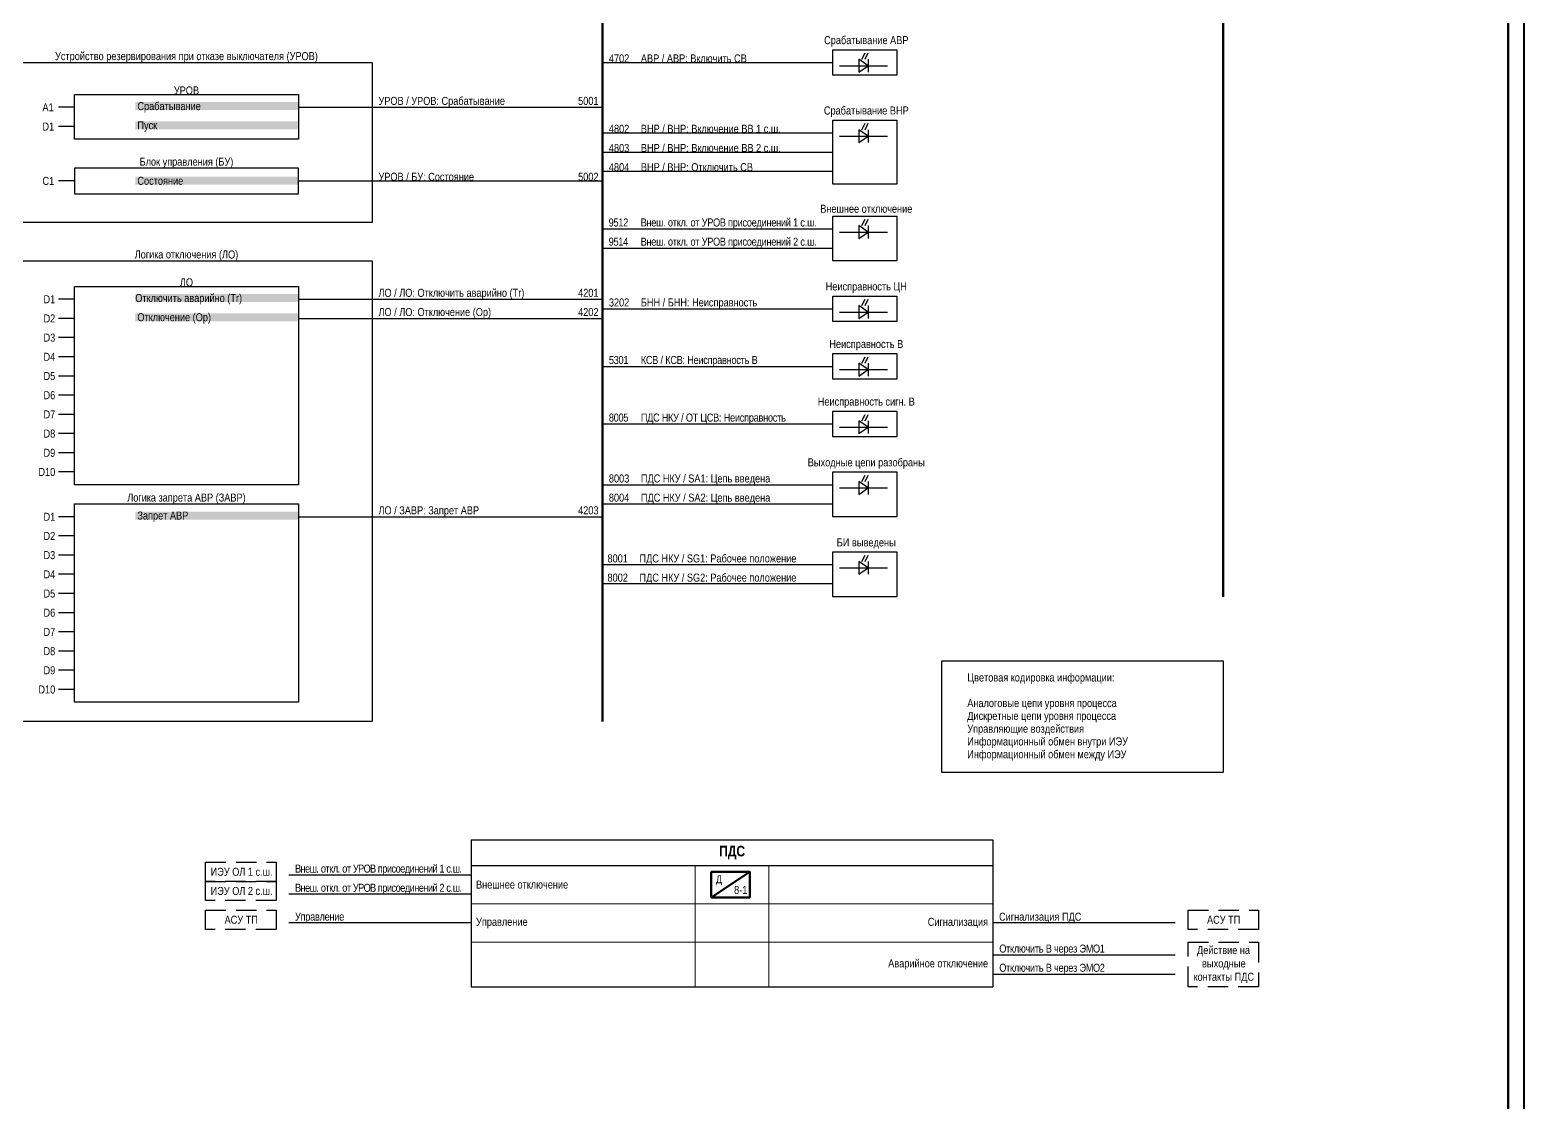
# Model space of a CAD drawing. Header units: millimetres. Extents: x 2179 to 12176, y -20554 to -12004.
# Drawn here: x 11412.1 to 11879, y -14520 to -14184.8 of the extents above; entities that cross this region are included whole.
import ezdxf
from ezdxf.enums import TextEntityAlignment as Align

# ---------------------------------------------------------------- set-up
doc = ezdxf.new("R2010")
doc.units = ezdxf.units.MM
doc.linetypes.add('штриховая2', pattern=[9.525, 6.35, -3.175])
for name, color, linetype, lineweight in [('GOOSE', 224, 'Continuous', 30), ('MMS', 190, 'Continuous', 30), ('Внутренняя шина', 4, 'Continuous', 70), ('Вход-Аналоги', 5, 'Continuous', 30), ('Линии связи', 75, 'Continuous', 30), ('Основная', 7, 'Continuous', 30), ('Основная сплошная', 7, 'Continuous', 30), ('Отключение_включение', 1, 'Continuous', 30), ('Сигналы внутр.', 13, 'Continuous', 30), ('Толстая', 7, 'Continuous', 53), ('Цепи внешние', 134, 'Continuous', 30)]:
    doc.layers.add(name, color=color, linetype=linetype, lineweight=lineweight)
doc.layers.add('Рамка внешняя', color=8, linetype='Continuous', lineweight=40, plot=False)
doc.styles.add('2.5_Gost_RD', font='ARIALN.TTF', dxfattribs={"height": 2.5})
doc.styles.add('Narrow', font='ARIALN.TTF')
doc.styles.add('Табл дан', font='ARIALN.TTF')
doc.styles.add('Табл загол', font='ARIALNB.TTF')

# ---------------------------------------------------------------- blocks, each defined once
blk = doc.blocks.new('*U15')
blk.add_lwpolyline([(0, 0), (1189, 0), (1189, 841), (0, 841)], close=True)
at = {"lineweight": 50}
blk.add_lwpolyline([(20, 836), (1184, 836), (1184, 5), (20, 5)], close=True, dxfattribs=at)
at = {"style": '2.5_Gost_RD', "flags": 8}
blk.add_attdef('ФОРМАТ', text='', height=2.5, dxfattribs=at).set_placement((1134, 4), align=Align.TOP_LEFT)
blk = doc.blocks.new('*T167')
at = {"layer": 'Основная', "color": 0, "linetype": 'ByBlock', "lineweight": -2, "transparency": 16777216}
for p, q in [((0, 0), (163, 0)), ((0, 0), (0, -8)), ((163, 0), (163, -8))]:
    blk.add_line(p, q, dxfattribs=at)
at = {"layer": 'Основная', "color": 0, "linetype": 'ByBlock', "lineweight": 30, "transparency": 16777216}
for p, q in [((0, -8), (163, -8)), ((0, -8), (0, -46)), ((163, -8), (163, -46)), ((0, -46), (163, -46))]:
    blk.add_line(p, q, dxfattribs=at)
at = {"layer": 'Основная', "color": 0, "linetype": 'ByBlock', "lineweight": 18, "transparency": 16777216}
for p, q in [((70, -8), (70, -46)), ((93, -8), (93, -46)), ((0, -20), (163, -20)), ((0, -32), (163, -32))]:
    blk.add_line(p, q, dxfattribs=at)
at = {"layer": 'Основная', "color": 0, "transparency": 16777216}
for s, insert, char_height, width, attachment_point, style in [('{\\C256;ПДС}', (81.5, -4), 3.3, 160, 5, 'Табл загол'), ('Внешнее отключение', (1.5, -14), 2.5, 67, 4, 'Табл дан'), ('Управление', (1.5, -26), 2.5, 67, 4, 'Табл дан'), ('Сигнализация ', (161.5, -26), 2.5, 67, 6, 'Табл дан'), ('Аварийное отключение', (161.5, -39), 2.5, 67, 6, 'Табл дан')]:
    blk.add_mtext(s, dxfattribs=dict(at, insert=insert, char_height=char_height, width=width, attachment_point=attachment_point, style=style))

msp = doc.modelspace()

# ---------------------------------------------------------------- linework, layer by layer
at = {"layer": 'Внутренняя шина'}
for points in [[(11591, -14401), (11591, -13939)], [(11785, -14362), (11785, -13939)]]:
    msp.add_lwpolyline(points, dxfattribs=at)
at = {"layer": 'Линии связи'}
for points in [[(11591, -14195), (11663, -14195)], [(11496, -14209), (11591, -14209)], [(11591, -14217), (11663, -14217)], [(11591, -14223), (11663, -14223)], [(11591, -14229), (11663, -14229)], [(11496, -14232), (11591, -14232)], [(11591, -14247), (11663, -14247)], [(11591, -14253), (11663, -14253)], [(11496, -14269), (11591, -14269)], [(11591, -14272), (11663, -14272)], [(11496, -14275), (11591, -14275)], [(11591, -14290), (11663, -14290)], [(11591, -14308), (11663, -14308)], [(11591, -14327), (11663, -14327)], [(11591, -14333), (11663, -14333)], [(11496, -14337), (11591, -14337)], [(11663, -14352), (11591, -14352)], [(11663, -14358), (11591, -14358)], [(11550, -14449), (11493, -14449)], [(11550, -14455), (11493, -14455)], [(11550, -14464), (11493, -14464)], [(11770, -14464), (11713, -14464)], [(11713, -14474), (11770, -14474)], [(11713, -14480), (11770, -14480)]]:
    msp.add_lwpolyline(points, dxfattribs=at)
at = {"layer": 'Основная'}
for points in [[(11663, -14191), (11683, -14191), (11683, -14199), (11663, -14199)], [(11403, -14195), (11519, -14195), (11519, -14245), (11403, -14245)], [(11426, -14205), (11496, -14205), (11496, -14219), (11426, -14219)], [(11663, -14213), (11683, -14213), (11683, -14233), (11663, -14233)], [(11496, -14228), (11426, -14228), (11426, -14236), (11496, -14236)], [(11663, -14243), (11683, -14243), (11683, -14257), (11663, -14257)], [(11403, -14257), (11519, -14257), (11519, -14401), (11403, -14401)], [(11426, -14265), (11496, -14265), (11496, -14327), (11426, -14327)], [(11663, -14268), (11683, -14268), (11683, -14276), (11663, -14276)], [(11663, -14286), (11683, -14286), (11683, -14294), (11663, -14294)], [(11663, -14304), (11683, -14304), (11683, -14312), (11663, -14312)], [(11663, -14323), (11683, -14323), (11683, -14337), (11663, -14337)], [(11426, -14333), (11496, -14333), (11496, -14395), (11426, -14395)], [(11663, -14348), (11683, -14348), (11683, -14362), (11663, -14362)]]:
    msp.add_lwpolyline(points, close=True, dxfattribs=at)
for points in [[(11426, -14209), (11421, -14209)], [(11426, -14215), (11421, -14215)], [(11426, -14232), (11421, -14232)], [(11426, -14269), (11421, -14269)], [(11426, -14275), (11421, -14275)], [(11426, -14281), (11421, -14281)], [(11426, -14287), (11421, -14287)], [(11426, -14293), (11421, -14293)], [(11426, -14299), (11421, -14299)], [(11426, -14305), (11421, -14305)], [(11426, -14311), (11421, -14311)], [(11426, -14317), (11421, -14317)], [(11426, -14323), (11421, -14323)], [(11426, -14337), (11421, -14337)], [(11426, -14343), (11421, -14343)], [(11426, -14349), (11421, -14349)], [(11426, -14355), (11421, -14355)], [(11426, -14361), (11421, -14361)], [(11426, -14367), (11421, -14367)], [(11426, -14373), (11421, -14373)], [(11426, -14379), (11421, -14379)], [(11426, -14385), (11421, -14385)], [(11426, -14391), (11421, -14391)]]:
    msp.add_lwpolyline(points, dxfattribs=at)
at = {"layer": 'Основная сплошная'}
for points in [[(11671.06, -14194), (11671.06, -14198), (11674.06, -14196), (11671.06, -14194)], [(11672.06, -14194), (11673.06, -14192)], [(11673.06, -14194), (11674.06, -14192)], [(11674.06, -14194), (11674.06, -14198)], [(11665.06, -14196), (11680.06, -14196)], [(11671.06, -14216), (11671.06, -14220), (11674.06, -14218), (11671.06, -14216)], [(11672.06, -14216), (11673.06, -14214)], [(11673.06, -14216), (11674.06, -14214)], [(11674.06, -14216), (11674.06, -14220)], [(11665.06, -14218), (11680.06, -14218)], [(11672.06, -14246), (11673.06, -14244)], [(11673.06, -14246), (11674.06, -14244)], [(11665.06, -14248), (11680.06, -14248)], [(11671.06, -14246), (11671.06, -14250), (11674.06, -14248), (11671.06, -14246)], [(11674.06, -14246), (11674.06, -14250)], [(11672.06, -14271), (11673.06, -14269)], [(11673.06, -14271), (11674.06, -14269)], [(11665.06, -14273), (11680.06, -14273)], [(11671.06, -14271), (11671.06, -14275), (11674.06, -14273), (11671.06, -14271)], [(11674.06, -14271), (11674.06, -14275)], [(11672.06, -14289), (11673.06, -14287)], [(11673.06, -14289), (11674.06, -14287)], [(11665.06, -14291), (11680.06, -14291)], [(11671.06, -14289), (11671.06, -14293), (11674.06, -14291), (11671.06, -14289)], [(11674.06, -14289), (11674.06, -14293)], [(11672.06, -14307), (11673.06, -14305)], [(11673.06, -14307), (11674.06, -14305)], [(11665.06, -14309), (11680.06, -14309)], [(11671.06, -14307), (11671.06, -14311), (11674.06, -14309), (11671.06, -14307)], [(11674.06, -14307), (11674.06, -14311)], [(11672.06, -14326), (11673.06, -14324)], [(11673.06, -14326), (11674.06, -14324)], [(11665.06, -14328), (11680.06, -14328)], [(11671.06, -14326), (11671.06, -14330), (11674.06, -14328), (11671.06, -14326)], [(11674.06, -14326), (11674.06, -14330)], [(11665.06, -14353), (11680.06, -14353)], [(11671.06, -14351), (11671.06, -14355), (11674.06, -14353), (11671.06, -14351)], [(11672.06, -14351), (11673.06, -14349)], [(11673.06, -14351), (11674.06, -14349)], [(11674.06, -14351), (11674.06, -14355)]]:
    msp.add_lwpolyline(points, dxfattribs=at)
for points in [[(11672.56, -14193, 0.5, 0, 0), (11673.06, -14192, 0, 0, 0)], [(11673.56, -14193, 0.5, 0, 0), (11674.06, -14192, 0, 0, 0)], [(11672.56, -14215, 0.5, 0, 0), (11673.06, -14214, 0, 0, 0)], [(11673.56, -14215, 0.5, 0, 0), (11674.06, -14214, 0, 0, 0)], [(11672.56, -14245, 0.5, 0, 0), (11673.06, -14244, 0, 0, 0)], [(11673.56, -14245, 0.5, 0, 0), (11674.06, -14244, 0, 0, 0)], [(11672.56, -14270, 0.5, 0, 0), (11673.06, -14269, 0, 0, 0)], [(11673.56, -14270, 0.5, 0, 0), (11674.06, -14269, 0, 0, 0)], [(11672.56, -14288, 0.5, 0, 0), (11673.06, -14287, 0, 0, 0)], [(11673.56, -14288, 0.5, 0, 0), (11674.06, -14287, 0, 0, 0)], [(11672.56, -14306, 0.5, 0, 0), (11673.06, -14305, 0, 0, 0)], [(11673.56, -14306, 0.5, 0, 0), (11674.06, -14305, 0, 0, 0)], [(11672.56, -14325, 0.5, 0, 0), (11673.06, -14324, 0, 0, 0)], [(11673.56, -14325, 0.5, 0, 0), (11674.06, -14324, 0, 0, 0)], [(11672.56, -14350, 0.5, 0, 0), (11673.06, -14349, 0, 0, 0)], [(11673.56, -14350, 0.5, 0, 0), (11674.06, -14349, 0, 0, 0)]]:
    msp.add_lwpolyline(points, format="xyseb", dxfattribs=at)
at = {"layer": 'Основная сплошная', "ltscale": 0.3}
msp.add_lwpolyline([(11697, -14382), (11785, -14382), (11785, -14417), (11697, -14417)], close=True, dxfattribs=at)
at = {"layer": 'Основная сплошная', "linetype": 'штриховая2'}
for points in [[(11489, -14451), (11467, -14451), (11467, -14445), (11489, -14445)], [(11489, -14457), (11467, -14457), (11467, -14451), (11489, -14451)], [(11489, -14466), (11467, -14466), (11467, -14460), (11489, -14460)], [(11796, -14466), (11774, -14466), (11774, -14460), (11796, -14460)], [(11796, -14484), (11774, -14484), (11774, -14470), (11796, -14470)]]:
    msp.add_lwpolyline(points, close=True, dxfattribs=at)
at = {"layer": 'Толстая'}
msp.add_line((11625, -14456), (11637, -14448), dxfattribs=at)
msp.add_lwpolyline([(11625, -14448), (11637, -14448), (11637, -14456), (11625, -14456)], close=True, dxfattribs=at)

# ---------------------------------------------------------------- block references
msp.add_blockref('*T167', (11550, -14438))
at = {"layer": 'Рамка внешняя'}
msp.add_blockref('*U15', (10690, -14667), dxfattribs=at)

# ---------------------------------------------------------------- texts
at = {"layer": 'GOOSE', "char_height": 2.5}
for s, insert, width, attachment_point, style in [('\\pt10;{\\T0.95;9512^IВнеш. откл. от УРОВ присоединений 1 с.ш.}', (11592.93, -14247), 73.0735, 7, 'Narrow'), ('{\\T0.95;9514^IВнеш. откл. от УРОВ присоединений 2 с.ш.}', (11592.93, -14253), 73.0735, 7, 'Narrow'), ('\\A1;Информационный обмен между ИЭУ', (11705, -14410), 72, 1, 'Табл дан'), ('{\\T0.9;Внеш. откл. от УРОВ присоединений 1 с.ш.}', (11494.93, -14449), 73.0735, 7, 'Narrow'), ('{\\T0.9;Внеш. откл. от УРОВ присоединений 2 с.ш.}', (11494.93, -14455), 73.0735, 7, 'Narrow')]:
    msp.add_mtext(s, dxfattribs=dict(at, insert=insert, width=width, attachment_point=attachment_point, style=style))
at = {"layer": 'MMS', "char_height": 2.5}
for s, insert, width, attachment_point, style in [('\\A1;Управляющие воздействия', (11705, -14402), 72, 1, 'Табл дан'), ('{\\T0.95;Управление}', (11494.93, -14464), 55.0735, 7, 'Narrow')]:
    msp.add_mtext(s, dxfattribs=dict(at, insert=insert, width=width, attachment_point=attachment_point, style=style))
at = {"layer": 'Вход-Аналоги', "insert": (11705, -14394), "char_height": 2.5, "width": 72, "attachment_point": 1, "style": 'Табл дан'}
msp.add_mtext('\\A1;Аналоговые цепи уровня процесса', dxfattribs=at)
at = {"layer": 'Основная', "style": 'Табл дан'}
for s, p in [('A1', (11416, -14209)), ('D1', (11416, -14215)), ('C1', (11416, -14232))]:
    msp.add_text(s, height=2.5, dxfattribs=at).set_placement(p, align=Align.MIDDLE_LEFT)
for s, p in [('D1', (11420, -14269)), ('D2', (11420, -14275)), ('D3', (11420, -14281)), ('D4', (11420, -14287)), ('D5', (11420, -14293)), ('D6', (11420, -14299)), ('D7', (11420, -14305)), ('D8', (11420, -14311)), ('D9', (11420, -14317)), ('D10', (11420, -14323)), ('D1', (11420, -14337)), ('D2', (11420, -14343)), ('D3', (11420, -14349)), ('D4', (11420, -14355)), ('D5', (11420, -14361)), ('D6', (11420, -14367)), ('D7', (11420, -14373)), ('D8', (11420, -14379)), ('D9', (11420, -14385)), ('D10', (11420, -14391))]:
    msp.add_text(s, height=2.5, dxfattribs=at).set_placement(p, align=Align.MIDDLE_RIGHT)
at = {"layer": 'Основная', "char_height": 2.5}
for s, insert, width, attachment_point, style in [('Срабатывание АВР', (11673.44, -14190), 45, 8, 'Narrow'), ('Устройство резервирования при отказе выключателя (УРОВ)', (11461, -14195), 116, 8, 'Narrow'), ('УРОВ', (11461, -14205), 70, 8, 'Narrow'), ('Срабатывание ВНР', (11673.44, -14212), 45, 8, 'Narrow'), ('\\A1;Блок управления (БУ)', (11461, -14228), 70, 8, 'Narrow'), ('Внешнее отключение', (11673.44, -14242), 45, 8, 'Narrow'), ('Логика отключения (ЛО)', (11461, -14257), 116, 8, 'Narrow'), ('ЛО', (11461, -14265), 70, 8, 'Narrow'), ('Неисправность ЦН', (11673.44, -14267), 45, 8, 'Narrow'), ('Неисправность В', (11673.44, -14285), 45, 8, 'Narrow'), ('Неисправность сигн. В', (11673.44, -14303), 45, 8, 'Narrow'), ('Выходные цепи разобраны', (11673.44, -14322), 45, 8, 'Narrow'), ('Логика запрета АВР (ЗАВР)', (11461, -14333), 70, 8, 'Narrow'), ('БИ выведены', (11673.44, -14347), 45, 8, 'Narrow'), ('\\A1;Цветовая кодировка информации:', (11705, -14386), 132, 1, 'Табл дан'), ('\\pi1.5619,t56.5619;ИЭУ ОЛ 1 с.ш.', (11467, -14448), 22, 4, 'Narrow'), ('\\pi1.5619,t56.5619;ИЭУ ОЛ 2 с.ш.', (11467, -14454), 22, 4, 'Narrow'), ('\\pi5.91047;АСУ ТП', (11467, -14463), 22, 4, 'Narrow'), ('Сигнализация ПДС', (11714.93, -14464), 73.0735, 7, 'Narrow'), ('\\pi5.91047;АСУ ТП', (11774, -14463), 22, 4, 'Narrow'), ('\\pi2.78632;Действие на \\P\\pi4.3322;выходные \\P\\pi1.70686;контакты ПДС', (11774, -14477), 22, 4, 'Narrow')]:
    msp.add_mtext(s, dxfattribs=dict(at, insert=insert, width=width, attachment_point=attachment_point, style=style))
at = {"layer": 'Основная', "char_height": 2.5, "width": 51, "attachment_point": 4, "style": 'Narrow', "bg_fill": 1, "box_fill_scale": 1, "bg_fill_color": 9, "bg_fill_transparency": 0}
for s, insert in [('\\pl0.67568;Срабатывание', (11445, -14209)), ('\\pl0.67568;Пуск', (11445, -14215)), ('\\pl0.67568;Состояние', (11445, -14232)), ('Отключить аварийно (Tr)', (11445, -14269)), ('\\pl0.67568;Отключение (Op)', (11445, -14275)), ('\\pl0.67568;Запрет АВР', (11445, -14337))]:
    msp.add_mtext(s, dxfattribs=dict(at, insert=insert))
at = {"layer": 'Отключение_включение', "color": 0, "char_height": 2.5, "attachment_point": 1, "style": 'Narrow'}
for s, insert in [('Д', (11626.45, -14449.05)), ('8-1', (11632.13, -14452.42))]:
    msp.add_mtext_dynamic_manual_height_columns(s, width=6.68, gutter_width=173.62, heights=[0], dxfattribs=dict(at, insert=insert))
at = {"layer": 'Сигналы внутр.', "char_height": 2.5}
for s, insert, width, attachment_point, style in [('4702^IАВР / АВР: Включить СВ', (11593, -14195), 48, 7, 'Narrow'), ('УРОВ / УРОВ: Срабатывание^I^I^I   5001^I', (11521, -14209), 70, 7, 'Табл дан'), ('4802^IВНР / ВНР: Включение ВВ 1 с.ш.', (11593, -14217), 70, 7, 'Narrow'), ('4803^IВНР / ВНР: Включение ВВ 2 с.ш.', (11593, -14223), 70, 7, 'Табл дан'), ('4804^IВНР / ВНР: Отключить СВ', (11593, -14229), 49, 7, 'Табл дан'), ('УРОВ / БУ: Состояние^I^I^I   ^I   5002^I', (11521, -14232), 70, 7, 'Табл дан'), ('ЛО / ЛО: Отключить аварийно (Tr)^I^I   4201^I', (11521, -14269), 70, 7, 'Табл дан'), ('3202^IБНН / БНН: Неисправность', (11593, -14272), 70, 7, 'Narrow'), ('ЛО / ЛО: Отключение (Op)^I^I^I   4202^I', (11521, -14275), 70, 7, 'Табл дан'), ('{\\T0.95;5301^IКСВ / КСВ: Неисправность В}', (11593, -14290), 70, 7, 'Narrow'), ('{\\T0.95;8005^IПДС НКУ / \\A1;ОТ ЦСВ\\A0;: Неисправность}', (11593, -14308), 70, 7, 'Narrow'), ('8003^IПДС НКУ / SA1: Цепь введена', (11593, -14327), 70, 7, 'Narrow'), ('8004^IПДС НКУ / SA2: Цепь введена', (11593, -14333), 70, 7, 'Narrow'), ('ЛО / ЗАВР: Запрет АВР^I   ^I^I   4203^I', (11521, -14337), 70, 7, 'Табл дан'), ('8001^IПДС НКУ / SG1: Рабочее положение', (11592.57, -14352), 70.43, 7, 'Табл дан'), ('8002^IПДС НКУ / SG2: Рабочее положение', (11592.57, -14358), 70.43, 7, 'Табл дан'), ('\\A1;Информационный обмен внутри ИЭУ', (11705, -14406), 72, 1, 'Табл дан')]:
    msp.add_mtext(s, dxfattribs=dict(at, insert=insert, width=width, attachment_point=attachment_point, style=style))
at = {"layer": 'Цепи внешние', "char_height": 2.5, "style": 'Табл дан'}
for s, insert, width, attachment_point in [('\\A1;Дискретные цепи уровня процесса', (11705, -14398), 78, 1), ('{\\T0.95;Отключить В через ЭМО1}', (11715, -14474), 55, 7), ('{\\T0.95;Отключить В через ЭМО2}', (11715, -14480), 49.957, 7)]:
    msp.add_mtext(s, dxfattribs=dict(at, insert=insert, width=width, attachment_point=attachment_point))

doc.saveas('drawing.dxf')
